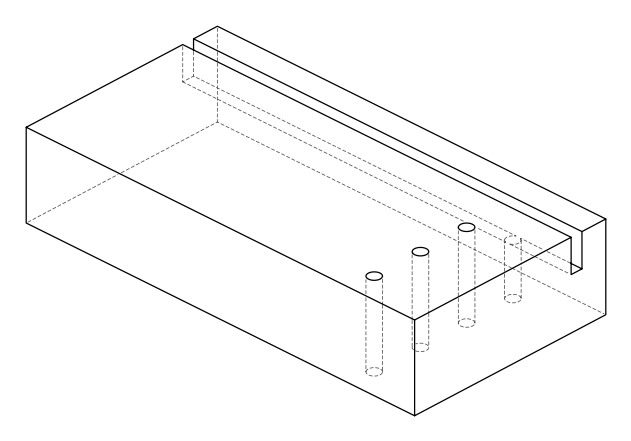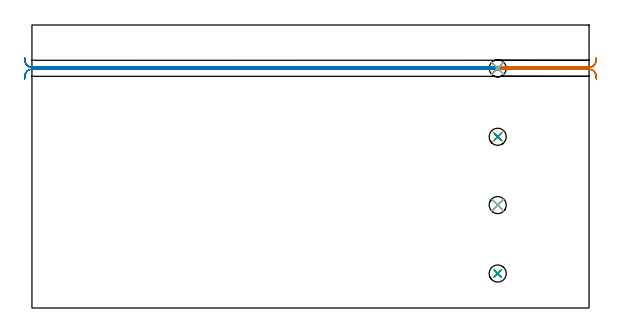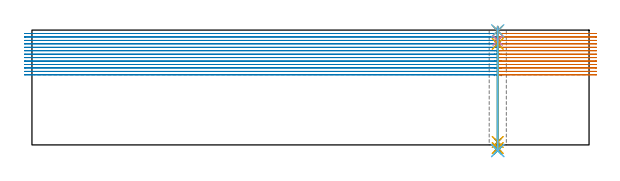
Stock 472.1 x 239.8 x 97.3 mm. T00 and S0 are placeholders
(PLAN: 18 operations, 13 tool changes, 30.1 min)
(1 MILL_RECTANGULAR_SLOT | SLOT_RECTANGULAR | NXT0201_011 | Follow Part, ap 3, ae 75% | 4.87 min | 42296 mm3)
(2 MILL_RECTANGULAR_SLOT_1 | SLOT_RECTANGULAR_1 | NXT0201_011 | Follow Part, ap 3, ae 75% | 21.37 min | 201178 mm3)
(3 SPOT_DRILL | STEP1HOLE | NXT0321_9005460120000 | 0.03 min | 3 mm3)
(4 SPOT_DRILL_1 | STEP1HOLE_1 | NXT0321_9005460120000 | 0.03 min | 3 mm3)
(5 SPOT_DRILL_2 | STEP1HOLE_2 | NXT0321_9005460120000 | 0.03 min | 2 mm3)
(6 SPOT_DRILL_3 | STEP1HOLE_3 | NXT0321_9005460120000 | 0.03 min | 0 mm3)
(7 DRILL_BLIND_HOLE_INTO_CENTER | STEP1HOLE | NXT0301_030 | 0.05 min | 216 mm3)
(8 GUN_DRILL_THROUGH_HOLE | STEP1HOLE | UGT0307_001 | 0.47 min | 1713 mm3)
(9 SPADE_DRILL_TO_ENLARGE_THROUGH_HOLE | STEP1HOLE | UGT0306_005 | 0.42 min | 14083 mm3)
(10 DRILL_BLIND_HOLE_INTO_CENTER_1 | STEP1HOLE_1 | NXT0301_030 | 0.05 min | 214 mm3)
(11 GUN_DRILL_THROUGH_HOLE_1 | STEP1HOLE_1 | UGT0307_001 | 0.47 min | 1728 mm3)
(12 SPADE_DRILL_TO_ENLARGE_THROUGH_HOLE_1 | STEP1HOLE_1 | UGT0306_005 | 0.42 min | 14074 mm3)
(13 DRILL_BLIND_HOLE_INTO_CENTER_2 | STEP1HOLE_2 | NXT0301_030 | 0.05 min | 212 mm3)
(14 GUN_DRILL_THROUGH_HOLE_2 | STEP1HOLE_2 | UGT0307_001 | 0.47 min | 1722 mm3)
(15 SPADE_DRILL_TO_ENLARGE_THROUGH_HOLE_2 | STEP1HOLE_2 | UGT0306_005 | 0.42 min | 14078 mm3)
(16 DRILL_BLIND_HOLE_INTO_CENTER_3 | STEP1HOLE_3 | NXT0301_030 | 0.05 min | 0 mm3)
(17 GUN_DRILL_THROUGH_HOLE_3 | STEP1HOLE_3 | UGT0307_001 | 0.47 min | 1157 mm3)
(18 SPADE_DRILL_TO_ENLARGE_THROUGH_HOLE_3 | STEP1HOLE_3 | UGT0306_005 | 0.42 min | 8636 mm3)
(TOOL NXT0201_011 | ENDMILL 12mm [2P460-1200-NA 1630] | D12 FL38 Z6)
(TOOL NXT0321_9005460120000 | NC Spot Drill, 142deg, 12mm, Carbide, Uncoated | D12 PA142 FL30 Z2)
(TOOL NXT0301_030 | Carbide Drill 5.9mm [860.1-0590-018A1-MM 2214] | D5.9 PA140 FL28 Z2)
(TOOL UGT0307_001 | Gun Drill 5 mm | D5 PA130 FL24 Z1)
(TOOL UGT0306_005 | Spade Drill 14.5mm | D14.5 PA132 FL10 Z2)
(OP 1 MILL_RECTANGULAR_SLOT)
G17 G21 G94 G90
T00 M6
G54
G17 G0 G90 X478.37 Y212.285 S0 M3
G43 Z107.3 H1
Z94.385
G94 G1 X478.07 Y209.301 F250.
G2 X472.1 Y203.9 R6. F500.
G1 X397.49
G2 X395.351 Y204.294 R6.
G1 X395.346 Y204.285
G2 X395.346 Y201.915 R1.35
G1 X395.351 Y201.906
G2 X397.49 Y202.3 R6.
G1 X472.1
G2 X478.07 Y196.899 R6.
G1 X478.37 Y193.915 F250.
G0 Y212.285 Z91.469
G1 X478.07 Y209.301
G2 X472.1 Y203.9 R6. F500.
G1 X397.49
G2 X395.351 Y204.294 R6.
G1 X395.346 Y204.285
G2 X395.346 Y201.915 R1.35
G1 X395.351 Y201.906
G2 X397.49 Y202.3 R6.
G1 X472.1
G2 X478.07 Y196.899 R6.
G1 X478.37 Y193.915 F250.
G0 Y212.285 Z88.554
G1 X478.07 Y209.301
G2 X472.1 Y203.9 R6. F500.
G1 X397.49
G2 X395.351 Y204.294 R6.
G1 X395.346 Y204.285
G2 X395.346 Y201.915 R1.35
G1 X395.351 Y201.906
G2 X397.49 Y202.3 R6.
G1 X472.1
G2 X478.07 Y196.899 R6.
G1 X478.37 Y193.915 F250.
G0 Y212.285 Z85.638
G1 X478.07 Y209.301
G2 X472.1 Y203.9 R6. F500.
G1 X397.49
G2 X395.351 Y204.294 R6.
G1 X395.346 Y204.285
G2 X395.346 Y201.915 R1.35
G1 X395.351 Y201.906
G2 X397.49 Y202.3 R6.
G1 X472.1
G2 X478.07 Y196.899 R6.
G1 X478.37 Y193.915 F250.
G0 Y212.285 Z82.723
G1 X478.07 Y209.301
G2 X472.1 Y203.9 R6. F500.
G1 X397.49
G2 X395.351 Y204.294 R6.
G1 X395.346 Y204.285
G2 X395.346 Y201.915 R1.35
G1 X395.351 Y201.906
G2 X397.49 Y202.3 R6.
G1 X472.1
G2 X478.07 Y196.899 R6.
G1 X478.37 Y193.915 F250.
G0 Y212.285 Z79.808
G1 X478.07 Y209.301
G2 X472.1 Y203.9 R6. F500.
G1 X397.49
G2 X395.351 Y204.294 R6.
G1 X395.346 Y204.285
G2 X395.346 Y201.915 R1.35
G1 X395.351 Y201.906
G2 X397.49 Y202.3 R6.
G1 X472.1
G2 X478.07 Y196.899 R6.
G1 X478.37 Y193.915 F250.
G0 Y212.285 Z76.892
G1 X478.07 Y209.301
G2 X472.1 Y203.9 R6. F500.
G1 X397.49
G2 X395.351 Y204.294 R6.
G1 X395.346 Y204.285
G2 X395.346 Y201.915 R1.35
G1 X395.351 Y201.906
G2 X397.49 Y202.3 R6.
G1 X472.1
G2 X478.07 Y196.899 R6.
G1 X478.37 Y193.915 F250.
G0 Y212.285 Z73.977
G1 X478.07 Y209.301
G2 X472.1 Y203.9 R6. F500.
G1 X397.49
G2 X395.351 Y204.294 R6.
G1 X395.346 Y204.285
G2 X395.346 Y201.915 R1.35
G1 X395.351 Y201.906
G2 X397.49 Y202.3 R6.
G1 X472.1
G2 X478.07 Y196.899 R6.
G1 X478.37 Y193.915 F250.
G0 Y212.285 Z71.062
G1 X478.07 Y209.301
G2 X472.1 Y203.9 R6. F500.
G1 X397.49
G2 X395.351 Y204.294 R6.
G1 X395.346 Y204.285
G2 X395.346 Y201.915 R1.35
G1 X395.351 Y201.906
G2 X397.49 Y202.3 R6.
G1 X472.1
G2 X478.07 Y196.899 R6.
G1 X478.37 Y193.915 F250.
G0 Y212.285 Z68.146
G1 X478.07 Y209.301
G2 X472.1 Y203.9 R6. F500.
G1 X397.49
G2 X395.351 Y204.294 R6.
G1 X395.346 Y204.285
G2 X395.346 Y201.915 R1.35
G1 X395.351 Y201.906
G2 X397.49 Y202.3 R6.
G1 X472.1
G2 X478.07 Y196.899 R6.
G1 X478.37 Y193.915 F250.
G0 Y212.285 Z65.231
G1 X478.07 Y209.301
G2 X472.1 Y203.9 R6. F500.
G1 X397.49
G2 X395.351 Y204.294 R6.
G1 X395.346 Y204.285
G2 X395.346 Y201.915 R1.35
G1 X395.351 Y201.906
G2 X397.49 Y202.3 R6.
G1 X472.1
G2 X478.07 Y196.899 R6.
G1 X478.37 Y193.915 F250.
G0 Y212.285 Z62.315
G1 X478.07 Y209.301
G2 X472.1 Y203.9 R6. F500.
G1 X397.49
G2 X395.351 Y204.294 R6.
G1 X395.346 Y204.285
G2 X395.346 Y201.915 R1.35
G1 X395.351 Y201.906
G2 X397.49 Y202.3 R6.
G1 X472.1
G2 X478.07 Y196.899 R6.
G1 X478.37 Y193.915 F250.
G0 Y212.285 Z59.4
G1 X478.07 Y209.301
G2 X472.1 Y203.9 R6. F500.
G1 X397.49
G2 X395.351 Y204.294 R6.
G1 X395.346 Y204.285
G2 X395.346 Y201.915 R1.35
G1 X395.351 Y201.906
G2 X397.49 Y202.3 R6.
G1 X472.1
G2 X478.07 Y196.899 R6.
G1 X478.37 Y193.915 F250.
G0 Z107.3
M5
M2
(OP 2 MILL_RECTANGULAR_SLOT_1)
G17 G21 G94 G90
T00 M6
G54
G17 G0 G90 X-6.27 Y193.914 S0 M3
G43 Z107.3 H1
Z94.385
G94 G1 X-5.97 Y196.899 F250.
G2 X0. Y202.3 R6. F500.
G1 X391.91
G2 X394.049 Y201.906 R6.
G1 X394.054 Y201.915
G2 X394.054 Y204.285 R1.35
G1 X394.049 Y204.294
G2 X391.91 Y203.9 R6.
G1 X0.
G2 X-5.97 Y209.301 R6.
G1 X-6.27 Y212.286 F250.
G0 Y193.914 Z91.469
G1 X-5.97 Y196.899
G2 X0. Y202.3 R6. F500.
G1 X391.91
G2 X394.049 Y201.906 R6.
G1 X394.054 Y201.915
G2 X394.054 Y204.285 R1.35
G1 X394.049 Y204.294
G2 X391.91 Y203.9 R6.
G1 X0.
G2 X-5.97 Y209.301 R6.
G1 X-6.27 Y212.286 F250.
G0 Y193.914 Z88.554
G1 X-5.97 Y196.899
G2 X0. Y202.3 R6. F500.
G1 X391.91
G2 X394.049 Y201.906 R6.
G1 X394.054 Y201.915
G2 X394.054 Y204.285 R1.35
G1 X394.049 Y204.294
G2 X391.91 Y203.9 R6.
G1 X0.
G2 X-5.97 Y209.301 R6.
G1 X-6.27 Y212.286 F250.
G0 Y193.914 Z85.638
G1 X-5.97 Y196.899
G2 X0. Y202.3 R6. F500.
G1 X391.91
G2 X394.049 Y201.906 R6.
G1 X394.054 Y201.915
G2 X394.054 Y204.285 R1.35
G1 X394.049 Y204.294
G2 X391.91 Y203.9 R6.
G1 X0.
G2 X-5.97 Y209.301 R6.
G1 X-6.27 Y212.286 F250.
G0 Y193.914 Z82.723
G1 X-5.97 Y196.899
G2 X0. Y202.3 R6. F500.
G1 X391.91
G2 X394.049 Y201.906 R6.
G1 X394.054 Y201.915
G2 X394.054 Y204.285 R1.35
G1 X394.049 Y204.294
G2 X391.91 Y203.9 R6.
G1 X0.
G2 X-5.97 Y209.301 R6.
G1 X-6.27 Y212.286 F250.
G0 Y193.914 Z79.808
G1 X-5.97 Y196.899
G2 X0. Y202.3 R6. F500.
G1 X391.91
G2 X394.049 Y201.906 R6.
G1 X394.054 Y201.915
G2 X394.054 Y204.285 R1.35
G1 X394.049 Y204.294
G2 X391.91 Y203.9 R6.
G1 X0.
G2 X-5.97 Y209.301 R6.
G1 X-6.27 Y212.286 F250.
G0 Y193.914 Z76.892
G1 X-5.97 Y196.899
G2 X0. Y202.3 R6. F500.
G1 X391.91
G2 X394.049 Y201.906 R6.
G1 X394.054 Y201.915
G2 X394.054 Y204.285 R1.35
G1 X394.049 Y204.294
G2 X391.91 Y203.9 R6.
G1 X0.
G2 X-5.97 Y209.301 R6.
G1 X-6.27 Y212.286 F250.
G0 Y193.914 Z73.977
G1 X-5.97 Y196.899
G2 X0. Y202.3 R6. F500.
G1 X391.91
G2 X394.049 Y201.906 R6.
G1 X394.054 Y201.915
G2 X394.054 Y204.285 R1.35
G1 X394.049 Y204.294
G2 X391.91 Y203.9 R6.
G1 X0.
G2 X-5.97 Y209.301 R6.
G1 X-6.27 Y212.286 F250.
G0 Y193.914 Z71.062
G1 X-5.97 Y196.899
G2 X0. Y202.3 R6. F500.
G1 X391.91
G2 X394.049 Y201.906 R6.
G1 X394.054 Y201.915
G2 X394.054 Y204.285 R1.35
G1 X394.049 Y204.294
G2 X391.91 Y203.9 R6.
G1 X0.
G2 X-5.97 Y209.301 R6.
G1 X-6.27 Y212.286 F250.
G0 Y193.914 Z68.146
G1 X-5.97 Y196.899
G2 X0. Y202.3 R6. F500.
G1 X391.91
G2 X394.049 Y201.906 R6.
G1 X394.054 Y201.915
G2 X394.054 Y204.285 R1.35
G1 X394.049 Y204.294
G2 X391.91 Y203.9 R6.
G1 X0.
G2 X-5.97 Y209.301 R6.
G1 X-6.27 Y212.286 F250.
G0 Y193.914 Z65.231
G1 X-5.97 Y196.899
G2 X0. Y202.3 R6. F500.
G1 X391.91
G2 X394.049 Y201.906 R6.
G1 X394.054 Y201.915
G2 X394.054 Y204.285 R1.35
G1 X394.049 Y204.294
G2 X391.91 Y203.9 R6.
G1 X0.
G2 X-5.97 Y209.301 R6.
G1 X-6.27 Y212.286 F250.
G0 Y193.914 Z62.315
G1 X-5.97 Y196.899
G2 X0. Y202.3 R6. F500.
G1 X391.91
G2 X394.049 Y201.906 R6.
G1 X394.054 Y201.915
G2 X394.054 Y204.285 R1.35
G1 X394.049 Y204.294
G2 X391.91 Y203.9 R6.
G1 X0.
G2 X-5.97 Y209.301 R6.
G1 X-6.27 Y212.286 F250.
G0 Y193.914 Z59.4
G1 X-5.97 Y196.899
G2 X0. Y202.3 R6. F500.
G1 X391.91
G2 X394.049 Y201.906 R6.
G1 X394.054 Y201.915
G2 X394.054 Y204.285 R1.35
G1 X394.049 Y204.294
G2 X391.91 Y203.9 R6.
G1 X0.
G2 X-5.97 Y209.301 R6.
G1 X-6.27 Y212.286 F250.
G0 Z107.3
M5
M2
(OP 3 SPOT_DRILL)
G17 G21 G94 G90
T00 M6
G54
G17 G0 G90 X394.7 Y29.2 S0 M3
G43 Z107.3 H0
G94 G81 G98 Z96.667 F250. R100.3
G80
M5
M2
(OP 4 SPOT_DRILL_1)
G17 G21 G94 G90
T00 M6
G54
G17 G0 G90 X394.7 Y87.2 S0 M3
G43 Z107.3 H0
G94 G81 G98 Z96.667 F250. R100.3
G80
M5
M2
(OP 5 SPOT_DRILL_2)
G17 G21 G94 G90
T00 M6
G54
G17 G0 G90 X394.7 Y145.1 S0 M3
G43 Z107.3 H0
G94 G81 G98 Z96.667 F250. R100.3
G80
M5
M2
(OP 6 SPOT_DRILL_3)
G17 G21 G94 G90
T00 M6
G54
G17 G0 G90 X394.7 Y203.1 S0 M3
G43 Z107.3 H0
G94 G81 G98 Z96.667 F250. R100.3
G80
M5
M2
(OP 7 DRILL_BLIND_HOLE_INTO_CENTER)
G17 G21 G94 G90
T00 M6
G54
G17 G0 G90 X394.7 Y29.2 S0 M3
G43 Z107.3 H1
G94 G81 G98 Z88.45 F250. R99.3
G80
M5
M2
(OP 8 GUN_DRILL_THROUGH_HOLE)
G17 G21 G94 G90
T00 M6
G54
G17 G0 G90 X394.7 Y29.2 M8
G43 Z107.3 H0
Z97.077
S716 M3
G94 G1 Z85.694 F125. M26
G4 X.084
Z2.5 F250.
G4 X.084
Z-2.666 F125.
G4 X.084
M5
M9
G0 Z97.077
Z107.3
M2
(OP 9 SPADE_DRILL_TO_ENLARGE_THROUGH_HOLE)
G17 G21 G94 G90
T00 M6
G54
G17 G0 G90 X394.7 Y29.2 S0 M3
G43 Z107.3 H0
G94 G73 G98 Z-4.728 F250. Q12.753 R99.3
G80
M5
M2
(OP 10 DRILL_BLIND_HOLE_INTO_CENTER_1)
G17 G21 G94 G90
T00 M6
G54
G17 G0 G90 X394.7 Y87.2 S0 M3
G43 Z107.3 H1
G94 G81 G98 Z88.45 F250. R99.3
G80
M5
M2
(OP 11 GUN_DRILL_THROUGH_HOLE_1)
G17 G21 G94 G90
T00 M6
G54
G17 G0 G90 X394.7 Y87.2 M8
G43 Z107.3 H0
Z97.077
S716 M3
G94 G1 Z85.694 F125. M26
G4 X.084
Z2.5 F250.
G4 X.084
Z-2.666 F125.
G4 X.084
M5
M9
G0 Z97.077
Z107.3
M2
(OP 12 SPADE_DRILL_TO_ENLARGE_THROUGH_HOLE_1)
G17 G21 G94 G90
T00 M6
G54
G17 G0 G90 X394.7 Y87.2 S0 M3
G43 Z107.3 H0
G94 G73 G98 Z-4.728 F250. Q12.753 R99.3
G80
M5
M2
(OP 13 DRILL_BLIND_HOLE_INTO_CENTER_2)
G17 G21 G94 G90
T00 M6
G54
G17 G0 G90 X394.7 Y145.1 S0 M3
G43 Z107.3 H1
G94 G81 G98 Z88.45 F250. R99.3
G80
M5
M2
(OP 14 GUN_DRILL_THROUGH_HOLE_2)
G17 G21 G94 G90
T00 M6
G54
G17 G0 G90 X394.7 Y145.1 M8
G43 Z107.3 H0
Z97.077
S716 M3
G94 G1 Z85.694 F125. M26
G4 X.084
Z2.5 F250.
G4 X.084
Z-2.666 F125.
G4 X.084
M5
M9
G0 Z97.077
Z107.3
M2
(OP 15 SPADE_DRILL_TO_ENLARGE_THROUGH_HOLE_2)
G17 G21 G94 G90
T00 M6
G54
G17 G0 G90 X394.7 Y145.1 S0 M3
G43 Z107.3 H0
G94 G73 G98 Z-4.728 F250. Q12.753 R99.3
G80
M5
M2
(OP 16 DRILL_BLIND_HOLE_INTO_CENTER_3)
G17 G21 G94 G90
T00 M6
G54
G17 G0 G90 X394.7 Y203.1 S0 M3
G43 Z107.3 H1
G94 G81 G98 Z88.45 F250. R99.3
G80
M5
M2
(OP 17 GUN_DRILL_THROUGH_HOLE_3)
G17 G21 G94 G90
T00 M6
G54
G17 G0 G90 X394.7 Y203.1 M8
G43 Z107.3 H0
Z97.077
S716 M3
G94 G1 Z85.694 F125. M26
G4 X.084
Z2.5 F250.
G4 X.084
Z-2.666 F125.
G4 X.084
M5
M9
G0 Z97.077
Z107.3
M2
(OP 18 SPADE_DRILL_TO_ENLARGE_THROUGH_HOLE_3)
G17 G21 G94 G90
T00 M6
G54
G17 G0 G90 X394.7 Y203.1 S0 M3
G43 Z107.3 H0
G94 G73 G98 Z-4.728 F250. Q12.753 R99.3
G80
M5
M2
